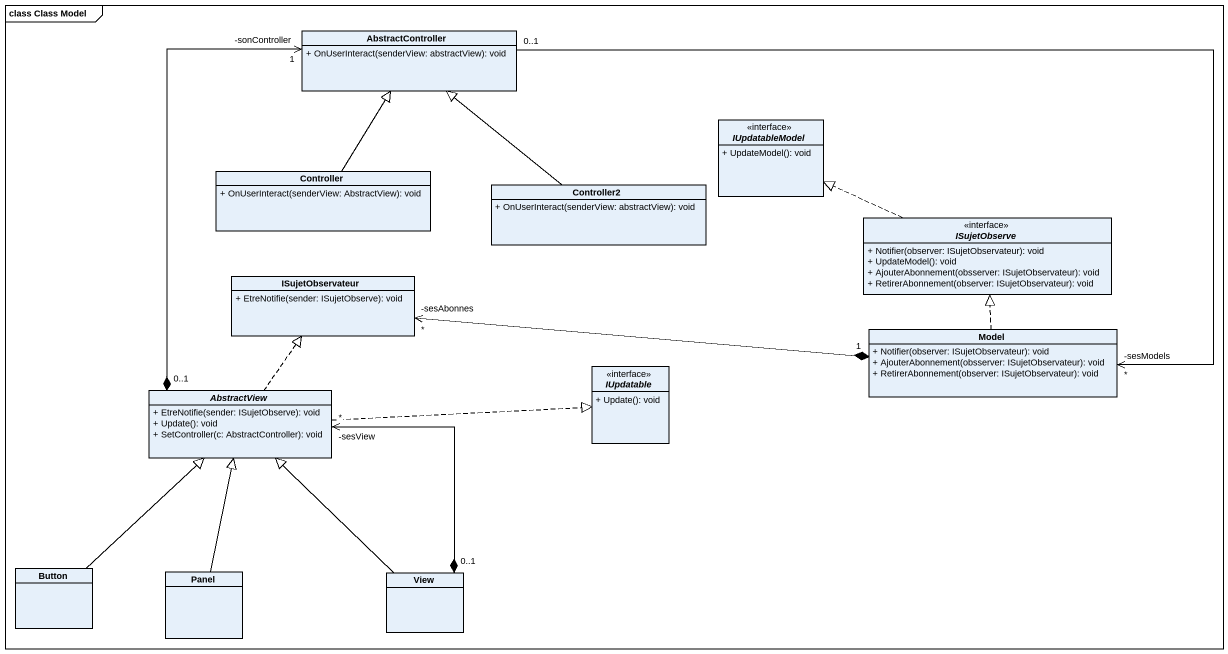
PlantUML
@startuml
mainframe class Class Model
hide circle
hide empty members
skinparam classAttributeIconSize 0
class AbstractController {
  + OnUserInteract(senderView: abstractView): void
}
interface IUpdatableModel <<interface>> {
  + UpdateModel(): void
}
class Controller {
  + OnUserInteract(senderView: AbstractView): void
}
class Controller2 {
  + OnUserInteract(senderView: abstractView): void
}
interface ISujetObserve <<interface>> {
  + Notifier(observer: ISujetObservateur): void
  + UpdateModel(): void
  + AjouterAbonnement(obsserver: ISujetObservateur): void
  + RetirerAbonnement(observer: ISujetObservateur): void
}
class ISujetObservateur {
  + EtreNotifie(sender: ISujetObserve): void
}
class Model {
  + Notifier(observer: ISujetObservateur): void
  + AjouterAbonnement(obsserver: ISujetObservateur): void
  + RetirerAbonnement(observer: ISujetObservateur): void
}
interface IUpdatable <<interface>> {
  + Update(): void
}
abstract class AbstractView {
  + EtreNotifie(sender: ISujetObserve): void
  + Update(): void
  + SetController(c: AbstractController): void
}
class Button
class Panel
class View
AbstractController "0..1" -right-> "-sesModels\n*" Model
AbstractController "-sonController\n1" <--* "0..1" AbstractView
Controller -up-|> AbstractController
Controller2 -up-|> AbstractController
ISujetObserve .left.|> IUpdatableModel
ISujetObservateur "-sesAbonnes\n*" <-right-* "1" Model
Model .up.|> ISujetObserve
AbstractView .up.|> ISujetObservateur
AbstractView .right.|> IUpdatable
AbstractView "-sesView\n*" <--* "0..1" View
Button -up-|> AbstractView
Panel -up-|> AbstractView
View -up-|> AbstractView
@enduml
